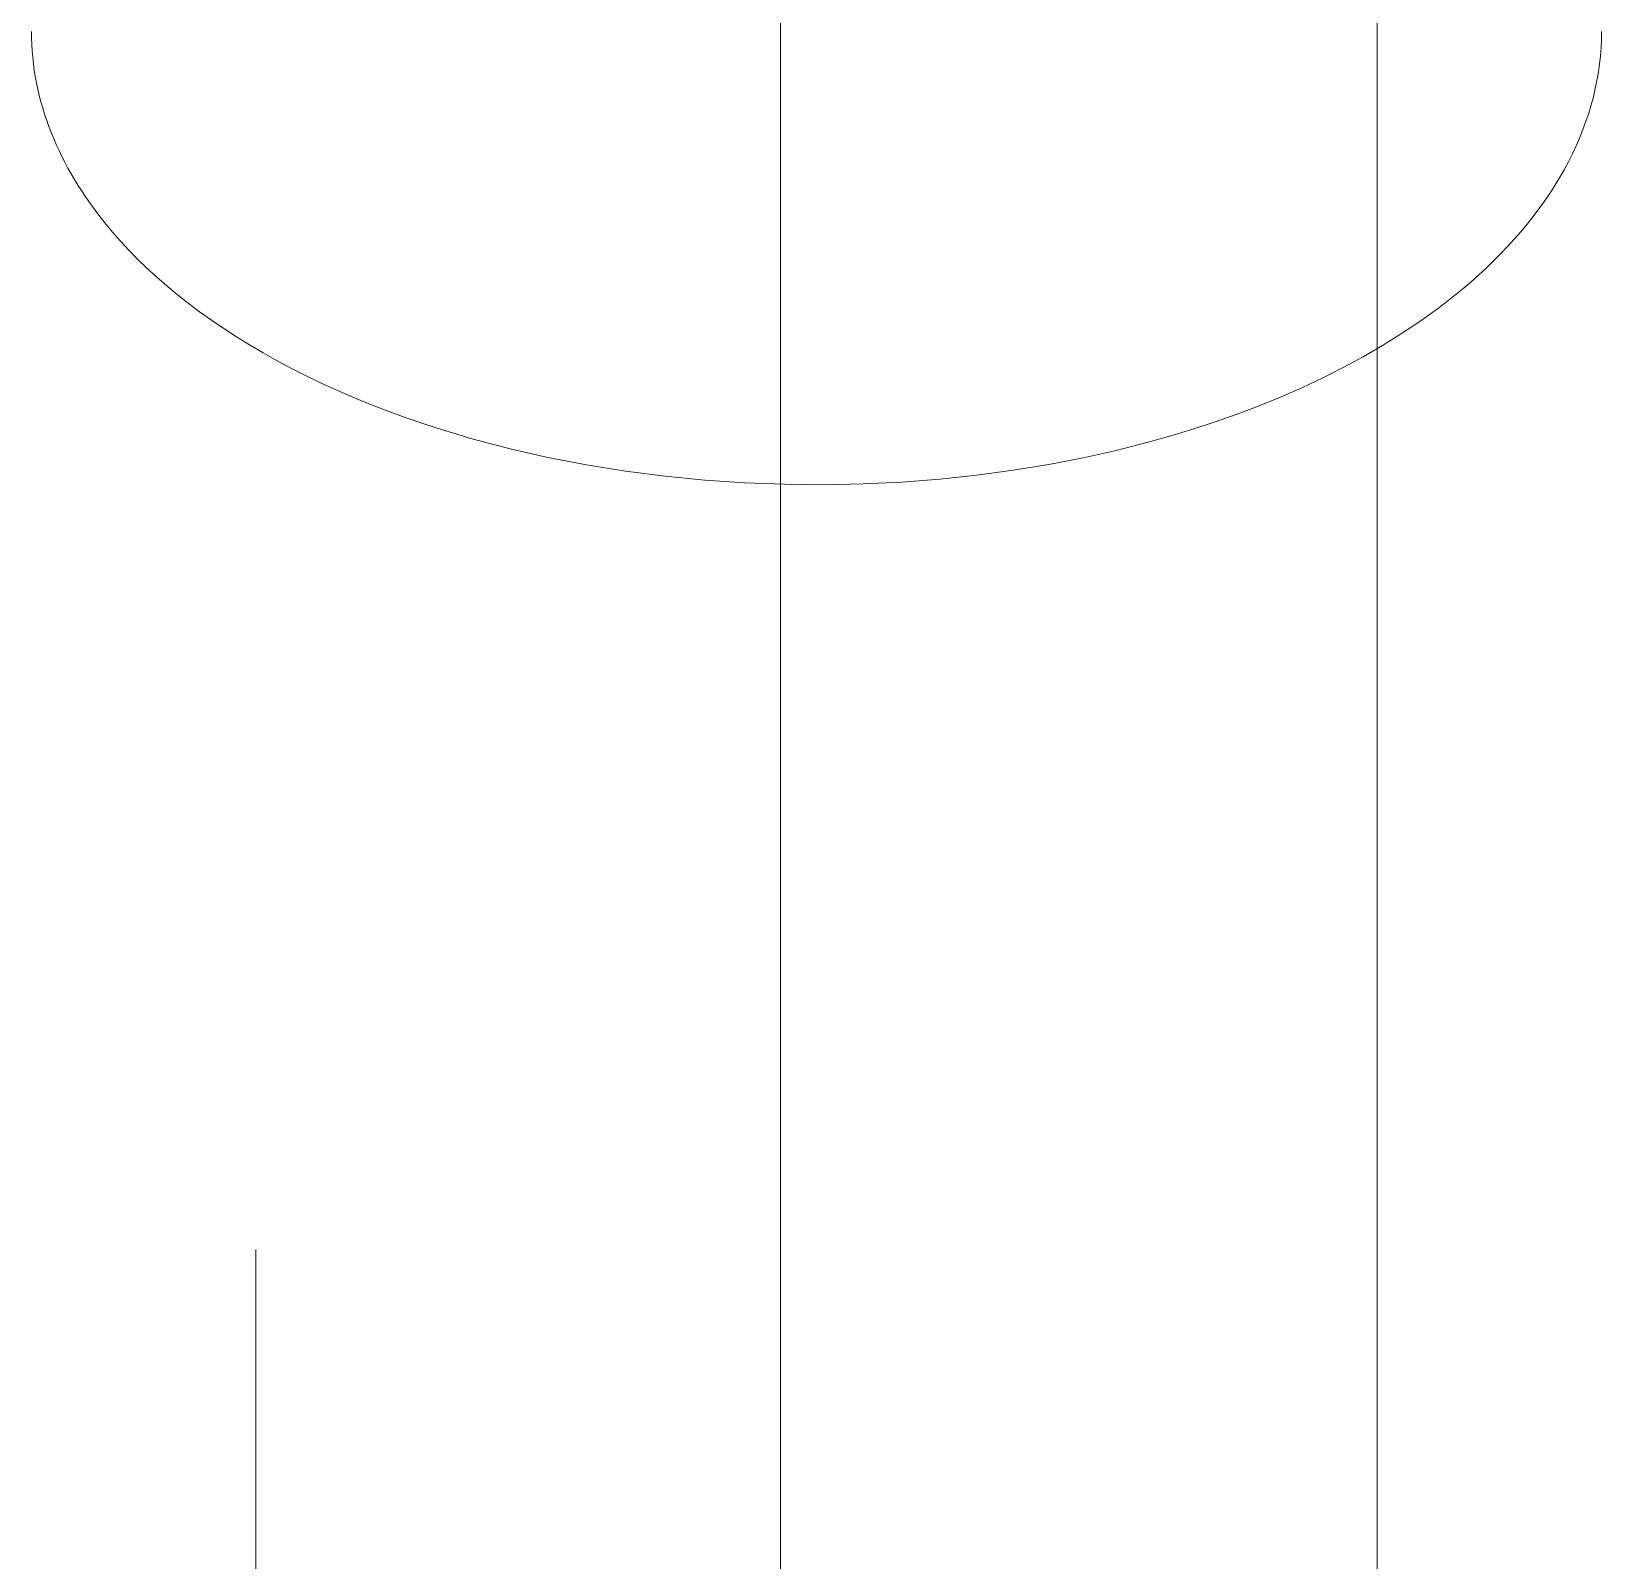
# Model space of a CAD drawing. Header units: inches. Extents: x -6 to 195, y -3 to 126.
# Drawn here: x 120.581 to 121.132, y 48.166 to 48.702 of the extents above; entities that cross this region are included whole.
import ezdxf

# ---------------------------------------------------------------- set-up
doc = ezdxf.new("R2010")
doc.units = ezdxf.units.IN
doc.linetypes.add('HIDDEN', pattern=[1.905, 1.27, -0.635])
doc.layers.add('ZANO_R', color=7, linetype='Continuous', lineweight=0)
doc.layers.add('ZANO_R_przerywana', color=250, linetype='HIDDEN', lineweight=0)

msp = doc.modelspace()

# ---------------------------------------------------------------- linework, layer by layer
at = {"layer": 'ZANO_R'}
msp.add_line((120.84358, 59.27768), (120.84358, 47.5767), dxfattribs=at)
at = {"layer": 'ZANO_R_przerywana'}
for p, q in [((120.65933, 45.09973), (120.65933, 48.95631)), ((121.05303, 48.84815), (121.05303, 45.09973)), ((120.58059, 48.70234), (120.58062, 48.70005)), ((120.58062, 48.70005), (120.5807, 48.69776)), ((120.5807, 48.69776), (120.58084, 48.69549)), ((121.13159, 48.69663), (121.13172, 48.69949)), ((121.13172, 48.69949), (121.13177, 48.70234)), ((120.58084, 48.69549), (120.58104, 48.69322)), ((120.58104, 48.69322), (120.58129, 48.69095)), ((121.13105, 48.69089), (121.13137, 48.69376)), ((121.13137, 48.69376), (121.13159, 48.69663)), ((120.58129, 48.69095), (120.5816, 48.6887)), ((120.5816, 48.6887), (120.58196, 48.68646)), ((120.58196, 48.68646), (120.58238, 48.68423)), ((121.13015, 48.68514), (121.13065, 48.68802)), ((121.13065, 48.68802), (121.13105, 48.69089)), ((120.58238, 48.68423), (120.58285, 48.68201)), ((120.58285, 48.68201), (120.58337, 48.6798)), ((121.12889, 48.67939), (121.12957, 48.68226)), ((121.12957, 48.68226), (121.13015, 48.68514)), ((120.58337, 48.6798), (120.58394, 48.6776)), ((120.58394, 48.6776), (120.58456, 48.67542)), ((120.58456, 48.67542), (120.58523, 48.67325)), ((121.12725, 48.67364), (121.12811, 48.67651)), ((121.12811, 48.67651), (121.12889, 48.67939)), ((120.58523, 48.67325), (120.58596, 48.67109)), ((120.58596, 48.67109), (120.58673, 48.66894)), ((121.12524, 48.66792), (121.12629, 48.67078)), ((121.12629, 48.67078), (121.12725, 48.67364)), ((120.58673, 48.66894), (120.58754, 48.66682)), ((120.58754, 48.66682), (120.58841, 48.6647)), ((120.58841, 48.6647), (120.58932, 48.66261)), ((121.12287, 48.66223), (121.1241, 48.66507)), ((121.1241, 48.66507), (121.12524, 48.66792)), ((120.58932, 48.66261), (120.59028, 48.66052)), ((120.59028, 48.66052), (120.59128, 48.65846)), ((120.59128, 48.65846), (120.59232, 48.65641)), ((121.12013, 48.65658), (121.12154, 48.6594)), ((121.12154, 48.6594), (121.12287, 48.66223)), ((120.59232, 48.65641), (120.59341, 48.65438)), ((120.59341, 48.65438), (120.59453, 48.65237)), ((121.11702, 48.65099), (121.11862, 48.65378)), ((121.11862, 48.65378), (121.12013, 48.65658)), ((120.59453, 48.65237), (120.5957, 48.65037)), ((120.5957, 48.65037), (120.59691, 48.64839)), ((120.59691, 48.64839), (120.59816, 48.64644)), ((121.11356, 48.64547), (121.11534, 48.64822)), ((121.11534, 48.64822), (121.11702, 48.65099)), ((120.59816, 48.64644), (120.59944, 48.6445)), ((120.59944, 48.6445), (120.60077, 48.64258)), ((120.60077, 48.64258), (120.60352, 48.6388)), ((121.10976, 48.64003), (121.1117, 48.64274)), ((121.1117, 48.64274), (121.11356, 48.64547)), ((120.60352, 48.6388), (120.60641, 48.6351)), ((121.10561, 48.63467), (121.10772, 48.63734)), ((121.10772, 48.63734), (121.10976, 48.64003)), ((120.60641, 48.6351), (120.60905, 48.63191)), ((120.60905, 48.63191), (120.61185, 48.62873)), ((121.10113, 48.62942), (121.10341, 48.63204)), ((121.10341, 48.63204), (121.10561, 48.63467)), ((120.61185, 48.62873), (120.61479, 48.62557)), ((120.61479, 48.62557), (120.61788, 48.62241)), ((121.09633, 48.62428), (121.09876, 48.62684)), ((121.09876, 48.62684), (121.10113, 48.62942)), ((120.61788, 48.62241), (120.62113, 48.61927)), ((121.09122, 48.61926), (121.09381, 48.62175)), ((121.09381, 48.62175), (121.09633, 48.62428)), ((120.62113, 48.61927), (120.62452, 48.61615)), ((120.62452, 48.61615), (120.62807, 48.61305)), ((121.08301, 48.61197), (121.08581, 48.61437)), ((121.08581, 48.61437), (121.08855, 48.6168)), ((121.08855, 48.6168), (121.09122, 48.61926)), ((120.62807, 48.61305), (120.63177, 48.60998)), ((120.63177, 48.60998), (120.63562, 48.60693)), ((121.07719, 48.60729), (121.08013, 48.60961)), ((121.08013, 48.60961), (121.08301, 48.61197)), ((120.63562, 48.60693), (120.63963, 48.60392)), ((120.63963, 48.60392), (120.64379, 48.60095)), ((121.06799, 48.60054), (121.07418, 48.605)), ((121.07418, 48.605), (121.07719, 48.60729)), ((120.64379, 48.60095), (120.6481, 48.59801)), ((120.6481, 48.59801), (120.65256, 48.59512)), ((121.06156, 48.59624), (121.06799, 48.60054)), ((120.65256, 48.59512), (120.65716, 48.59227)), ((120.65716, 48.59227), (120.66192, 48.58948)), ((121.05491, 48.59211), (121.06156, 48.59624)), ((120.66192, 48.58948), (120.66682, 48.58674)), ((120.66682, 48.58674), (120.67186, 48.58405)), ((121.04105, 48.58434), (121.04807, 48.58814)), ((121.04807, 48.58814), (121.05491, 48.59211)), ((120.67186, 48.58405), (120.67704, 48.58143)), ((120.67704, 48.58143), (120.68236, 48.57887)), ((121.03386, 48.58071), (121.04105, 48.58434)), ((120.68236, 48.57887), (120.68781, 48.57638)), ((120.68781, 48.57638), (120.69338, 48.57395)), ((121.01908, 48.574), (121.02654, 48.57727)), ((121.02654, 48.57727), (121.03386, 48.58071)), ((120.69338, 48.57395), (120.69909, 48.57161)), ((120.69909, 48.57161), (120.70491, 48.56934)), ((121.00386, 48.568), (121.01152, 48.57091)), ((121.01152, 48.57091), (121.01908, 48.574)), ((120.70491, 48.56934), (120.71086, 48.56715)), ((120.71086, 48.56715), (120.71691, 48.56504)), ((120.71691, 48.56504), (120.72307, 48.56302)), ((120.98834, 48.56272), (120.99613, 48.56527)), ((120.99613, 48.56527), (121.00386, 48.568)), ((120.72307, 48.56302), (120.73568, 48.55924)), ((120.73568, 48.55924), (120.74865, 48.55584)), ((120.97265, 48.55813), (120.98051, 48.56034)), ((120.98051, 48.56034), (120.98834, 48.56272)), ((120.74865, 48.55584), (120.76192, 48.55282)), ((120.94973, 48.55268), (120.9614, 48.55528)), ((120.9614, 48.55528), (120.97265, 48.55813)), ((120.76192, 48.55282), (120.77545, 48.55021)), ((120.77545, 48.55021), (120.78917, 48.548)), ((120.91249, 48.54658), (120.92525, 48.54831)), ((120.92525, 48.54831), (120.93768, 48.55034)), ((120.93768, 48.55034), (120.94973, 48.55268)), ((120.78917, 48.548), (120.80304, 48.54621)), ((120.80304, 48.54621), (120.81699, 48.54484)), ((120.81699, 48.54484), (120.83097, 48.54389)), ((120.83097, 48.54389), (120.84492, 48.54336)), ((120.84492, 48.54336), (120.85879, 48.54323)), ((120.85879, 48.54323), (120.87253, 48.54351)), ((120.87253, 48.54351), (120.88609, 48.54417)), ((120.88609, 48.54417), (120.89943, 48.5452)), ((120.89943, 48.5452), (120.91249, 48.54658))]:
    msp.add_line(p, q, dxfattribs=at)

doc.saveas('drawing.dxf')
